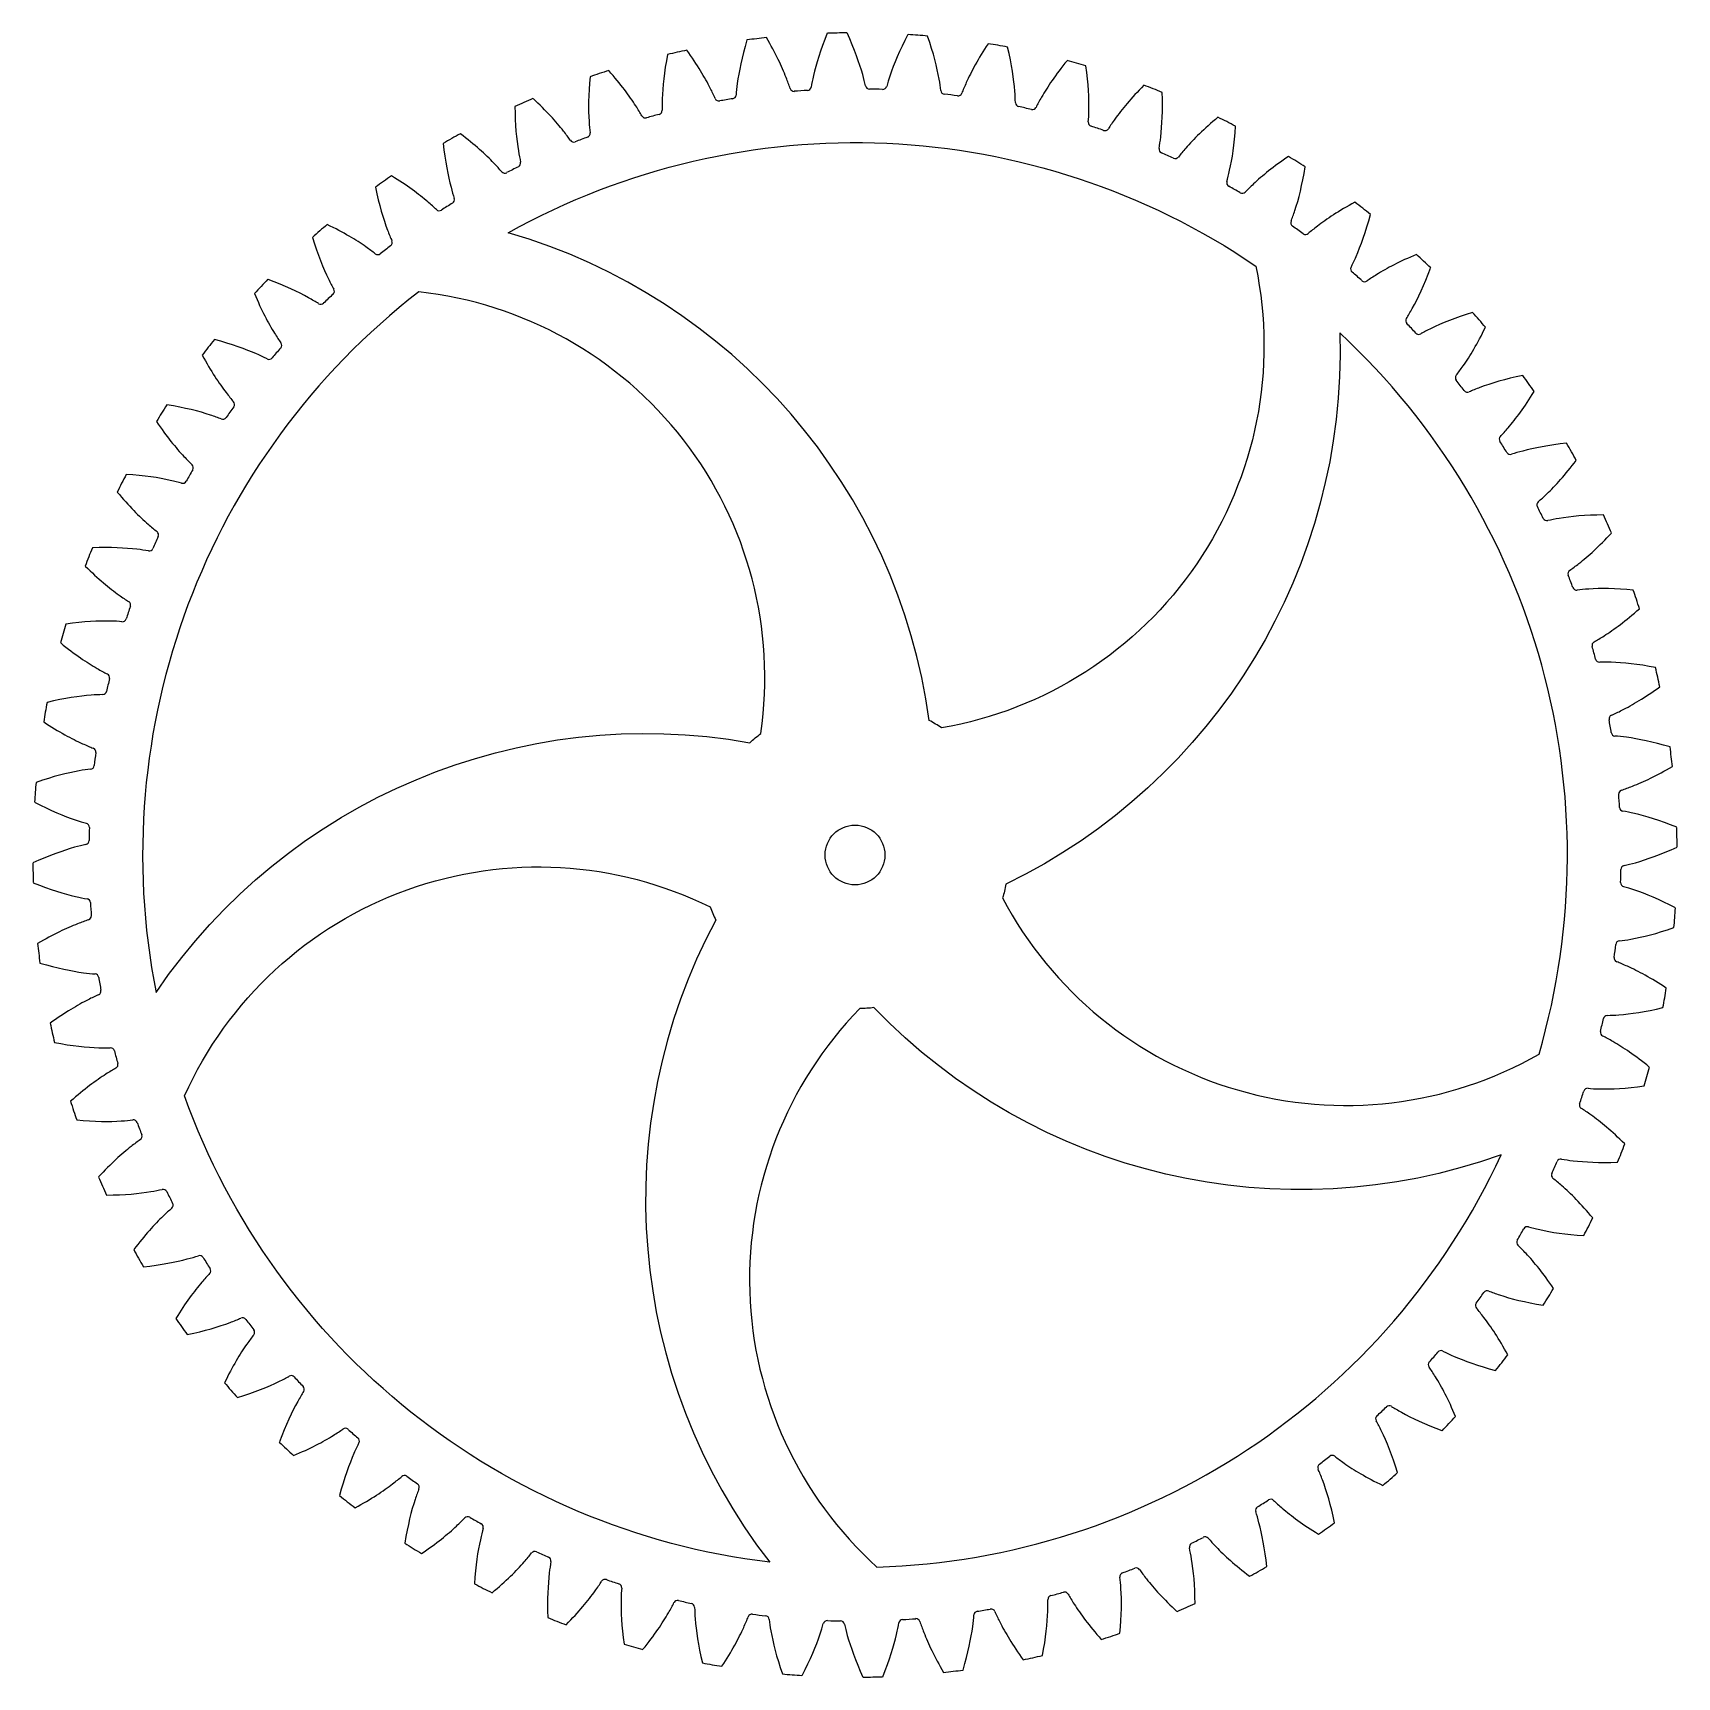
# Model space of a CAD drawing. Header units: millimetres. Extents: x -80 to 80, y 7 to 168.
import ezdxf

# ---------------------------------------------------------------- set-up
doc = ezdxf.new("R2010")
doc.units = ezdxf.units.MM
doc.layers.get('0').update_dxf_attribs({"linetype": 'CONTINUOUS'})

msp = doc.modelspace()

# ---------------------------------------------------------------- linework, layer by layer
for points in [[(8.44, 99.9, 0.023273), (7.25, 100.63, 0.296115), (-33.82, 148.21, -0.283718), (39.1, 144.96, -0.424812)], [(-9.19, 99.36, 0.424812), (-42.56, 142.44, 0.283718), (-68.19, 74.09, -0.296115), (-10.25, 98.45, -0.023273)], [(66.73, 68.07, 0.283718), (47.29, 138.43, -0.296115), (14.73, 84.66, -0.023273), (14.4, 83.31, 0.424812)], [(-13.58, 81.14, 0.296115), (-8.32, 18.5, -0.283718), (-65.41, 64, -0.424812), (-14.12, 82.43, 0.023273)], [(0.46, 72.51, 0.424812), (2.14, 18.03, 0.283718), (63.05, 58.26, -0.296115), (1.85, 72.61, -0.023273)]]:
    msp.add_lwpolyline(points, format="xyb", close=True)
msp.add_circle((0, 87.5), 2.92)
for centre, radius, start, end in [((0, 87.5), 80.21, 96.1828, 97.5522), ((0, 87.5), 80.21, 90.5578, 91.9272), ((0, 87.5), 80.21, 84.9328, 86.3022), ((0, 87.5), 80.21, 101.8078, 103.1772), ((0, 87.5), 80.21, 79.3078, 80.6772), ((0, 87.5), 80.21, 107.4328, 108.8022), ((0, 87.5), 80.21, 73.6828, 75.0522), ((-5.95, 162.4), 0.4, 197.953, 274.5447), ((0, 87.5), 74.74, 93.5652, 94.5448), ((-4.67, 162.49), 0.4, 273.5653, 350.157), ((1.42, 162.62), 0.4, 192.328, 268.9197), ((0, 87.5), 74.74, 87.9402, 88.9198), ((2.7, 162.59), 0.4, 267.9403, 344.532), ((8.77, 162.12), 0.4, 186.703, 263.2947), ((0, 87.5), 80.21, 68.0578, 69.4272), ((0, 87.5), 80.21, 113.0578, 114.4272), ((-13.27, 161.46), 0.4, 203.578, 280.1697), ((0, 87.5), 74.74, 99.1902, 100.1698), ((-12, 161.67), 0.4, 279.1903, 355.782), ((0, 87.5), 74.74, 82.3152, 83.2948), ((10.05, 161.96), 0.4, 262.3153, 338.907), ((16.05, 160.9), 0.4, 181.078, 257.6697), ((0, 87.5), 74.74, 76.6902, 77.6698), ((17.3, 160.62), 0.4, 256.6903, 333.282), ((-20.45, 159.8), 0.4, 209.203, 285.7947), ((0, 87.5), 74.74, 104.8152, 105.7948), ((-19.21, 160.14), 0.4, -75.1847, 1.407), ((23.16, 158.98), 0.4, 175.453, 252.0447), ((0, 87.5), 80.21, 62.4328, 63.8022), ((0, 87.5), 80.21, 118.6828, 120.0522), ((-27.44, 157.45), 0.4, 214.828, 291.4197), ((0, 87.5), 74.74, 110.4402, 111.4198), ((-26.24, 157.91), 0.4, -69.5597, 7.032), ((0, 87.5), 74.74, 71.0652, 72.0448), ((24.38, 158.57), 0.4, 251.0653, 327.657), ((30.06, 156.36), 0.4, 169.828, 246.4197), ((0, 87.5), 74.74, 65.4402, 66.4198), ((0, 87.5), 80.21, 56.8078, 58.1772), ((-34.16, 154.42), 0.4, 220.453, 297.0447), ((0, 87.5), 74.74, 116.0652, 117.0448), ((-33.02, 155), 0.4, -63.9347, 12.657), ((31.23, 155.84), 0.4, 245.4403, 322.032), ((0, 87.5), 80.21, 124.3078, 125.6772), ((36.66, 153.09), 0.4, 164.203, 240.7947), ((0, 87.5), 74.74, 59.8152, 60.7948), ((0, 87.5), 74.74, 121.6902, 122.6698), ((-39.47, 151.43), 0.4, -58.3097, 18.282), ((37.78, 152.45), 0.4, 239.8153, 316.407), ((0, 87.5), 80.21, 51.1828, 52.5522), ((-40.56, 150.75), 0.4, 226.078, 302.6697), ((42.91, 149.18), 0.4, 158.578, 235.1697), ((0, 87.5), 80.21, 129.9328, 131.3022), ((0, 87.5), 74.74, 54.1902, 55.1698), ((43.96, 148.43), 0.4, 234.1903, 310.782), ((-46.56, 146.47), 0.4, 231.703, 308.2947), ((0, 87.5), 74.74, 127.3152, 128.2948), ((-45.55, 147.26), 0.4, -52.6847, 23.907), ((0, 87.5), 80.21, 45.5578, 46.9272), ((48.75, 144.67), 0.4, 152.953, 229.5447), ((0, 87.5), 74.74, 48.5652, 49.5448), ((0, 87.5), 80.21, 135.5578, 136.9272), ((49.72, 143.83), 0.4, 228.5653, 305.157), ((-52.12, 141.62), 0.4, 237.328, 313.9197), ((0, 87.5), 74.74, 132.9402, 133.9198), ((-51.19, 142.51), 0.4, -47.0597, 29.532), ((54.12, 139.62), 0.4, 147.328, 223.9197), ((0, 87.5), 80.21, 39.9328, 41.3022), ((0, 87.5), 74.74, 42.9402, 43.9198), ((55.01, 138.69), 0.4, 222.9403, 299.532), ((0, 87.5), 80.21, 141.1828, 142.5522), ((0, 87.5), 74.74, 138.5652, 139.5448), ((-56.33, 137.22), 0.4, -41.4347, 35.157), ((-57.17, 136.25), 0.4, 242.953, 319.5447), ((58.97, 134.06), 0.4, 141.703, 218.2947), ((0, 87.5), 74.74, 37.3152, 38.2948), ((0, 87.5), 80.21, 34.3078, 35.6772), ((-60.93, 131.46), 0.4, -35.8097, 40.782), ((59.76, 133.05), 0.4, 217.3153, 293.907), ((0, 87.5), 80.21, 146.8078, 148.1772), ((-61.68, 130.41), 0.4, 248.578, 325.1697), ((0, 87.5), 74.74, 144.1902, 145.1698), ((63.25, 128.06), 0.4, 136.078, 212.6697), ((0, 87.5), 74.74, 31.6902, 32.6698), ((63.93, 126.97), 0.4, 211.6903, 288.282), ((0, 87.5), 80.21, 28.6828, 30.0522), ((-64.95, 125.28), 0.4, -30.1847, 46.407), ((0, 87.5), 80.21, 152.4328, 153.8022), ((-65.59, 124.16), 0.4, 254.203, 330.7947), ((0, 87.5), 74.74, 149.8152, 150.7948), ((66.92, 121.66), 0.4, 130.453, 207.0447), ((0, 87.5), 74.74, 26.0652, 27.0448), ((67.5, 120.52), 0.4, 206.0653, 282.657), ((0, 87.5), 80.21, 23.0578, 24.4272), ((-68.34, 118.73), 0.4, -24.5597, 52.032), ((0, 87.5), 80.21, 158.0578, 159.4272), ((-68.86, 117.56), 0.4, 259.828, 336.4197), ((0, 87.5), 74.74, 155.4402, 156.4198), ((69.95, 114.94), 0.4, 124.828, 201.4197), ((0, 87.5), 74.74, 20.4402, 21.4198), ((70.41, 113.74), 0.4, 200.4403, 277.032), ((0, 87.5), 80.21, 17.4328, 18.8022), ((0, 87.5), 74.74, 161.0652, 162.0448), ((-71.07, 111.88), 0.4, -18.9347, 57.657), ((0, 87.5), 80.21, 163.6828, 165.0522), ((-71.48, 110.66), 0.4, 265.453, 342.0447), ((72.3, 107.95), 0.4, 119.203, 195.7947), ((0, 87.5), 74.74, 14.8152, 15.7948), ((72.64, 106.71), 0.4, 194.8153, 271.407), ((0, 87.5), 74.74, 166.6902, 167.6698), ((-73.12, 104.8), 0.4, -13.3097, 63.282), ((0, 87.5), 80.21, 11.8078, 13.1772), ((-73.4, 103.55), 0.4, 271.078, 347.6697), ((0, 87.5), 80.21, 169.3078, 170.6772), ((73.96, 100.77), 0.4, 113.578, 190.1697), ((0, 87.5), 74.74, 9.1902, 10.1698), ((-74.46, 97.55), 0.4, -7.6847, 68.907), ((74.17, 99.5), 0.4, 189.1903, 265.782), ((0, 87.5), 80.21, 6.1828, 7.5522), ((0, 87.5), 74.74, 172.3152, 173.2948), ((-74.62, 96.27), 0.4, 276.703, 353.2947), ((0, 87.5), 80.21, 174.9328, 176.3022), ((74.9, 93.45), 0.4, 107.953, 184.5447), ((0, 87.5), 74.74, 3.5652, 4.5448), ((74.99, 92.17), 0.4, 183.5653, 260.157), ((-75.09, 90.2), 0.4, -2.0597, 74.532), ((0, 87.5), 74.74, 177.9402, 178.9198), ((0, 87.5), 80.21, 0.5578, 1.9272), ((-75.12, 88.92), 0.4, 282.328, 358.9197), ((0, 87.5), 80.21, 180.5578, 181.9272), ((0, 87.5), 74.74, 357.9402, 358.9198), ((75.12, 86.08), 0.4, 102.328, 178.9197), ((75.09, 84.8), 0.4, 177.9403, 254.532), ((-74.99, 82.83), 0.4, 3.5653, 80.157), ((0, 87.5), 74.74, 183.5652, 184.5448), ((0, 87.5), 80.21, 354.9328, 356.3022), ((-74.9, 81.55), 0.4, -72.047, 4.5447), ((0, 87.5), 80.21, 186.1828, 187.5522), ((0, 87.5), 74.74, 352.3152, 353.2948), ((74.62, 78.73), 0.4, 96.703, 173.2947), ((74.46, 77.45), 0.4, 172.3153, 248.907), ((-74.17, 75.5), 0.4, 9.1903, 85.782), ((0, 87.5), 74.74, 189.1902, 190.1698), ((-73.96, 74.23), 0.4, -66.422, 10.1697), ((0, 87.5), 80.21, 349.3078, 350.6772), ((0, 87.5), 80.21, 191.8078, 193.1772), ((0, 87.5), 74.74, 346.6902, 347.6698), ((73.4, 71.45), 0.4, 91.078, 167.6697), ((73.12, 70.2), 0.4, 166.6903, 243.282), ((-72.64, 68.29), 0.4, 14.8153, 91.407), ((0, 87.5), 74.74, 194.8152, 195.7948), ((-72.3, 67.05), 0.4, -60.797, 15.7947), ((0, 87.5), 80.21, 343.6828, 345.0522), ((0, 87.5), 74.74, 341.0652, 342.0448), ((71.48, 64.34), 0.4, 85.453, 162.0447), ((0, 87.5), 80.21, 197.4328, 198.8022), ((71.07, 63.12), 0.4, 161.0653, 237.657), ((-70.41, 61.26), 0.4, 20.4403, 97.032), ((0, 87.5), 74.74, 200.4402, 201.4198), ((-69.95, 60.06), 0.4, -55.172, 21.4197), ((68.86, 57.44), 0.4, 79.828, 156.4197), ((0, 87.5), 80.21, 338.0578, 339.4272), ((68.34, 56.27), 0.4, 155.4403, 232.032), ((0, 87.5), 74.74, 335.4402, 336.4198), ((0, 87.5), 80.21, 203.0578, 204.4272), ((-67.5, 54.48), 0.4, 26.0653, 102.657), ((0, 87.5), 74.74, 206.0652, 207.0448), ((-66.92, 53.34), 0.4, -49.547, 27.0447), ((0, 87.5), 80.21, 332.4328, 333.8022), ((64.95, 49.72), 0.4, 149.8153, 226.407), ((0, 87.5), 74.74, 329.8152, 330.7948), ((65.59, 50.84), 0.4, 74.203, 150.7947), ((0, 87.5), 80.21, 208.6828, 210.0522), ((-63.93, 48.03), 0.4, 31.6903, 108.282), ((0, 87.5), 74.74, 211.6902, 212.6698), ((-63.25, 46.94), 0.4, -43.922, 32.6697), ((61.68, 44.59), 0.4, 68.578, 145.1697), ((0, 87.5), 80.21, 326.8078, 328.1772), ((60.93, 43.54), 0.4, 144.1903, 220.782), ((0, 87.5), 74.74, 324.1902, 325.1698), ((0, 87.5), 80.21, 214.3078, 215.6772), ((-59.76, 41.95), 0.4, 37.3153, 113.907), ((0, 87.5), 74.74, 217.3152, 218.2948), ((-58.97, 40.94), 0.4, -38.297, 38.2947), ((0, 87.5), 74.74, 318.5652, 319.5448), ((57.17, 38.75), 0.4, 62.953, 139.5447), ((0, 87.5), 80.21, 321.1828, 322.5522), ((56.33, 37.78), 0.4, 138.5653, 215.157), ((0, 87.5), 80.21, 219.9328, 221.3022), ((-55.01, 36.31), 0.4, 42.9403, 119.532), ((0, 87.5), 74.74, 222.9402, 223.9198), ((-54.12, 35.38), 0.4, -32.672, 43.9197), ((52.12, 33.38), 0.4, 57.328, 133.9197), ((51.19, 32.49), 0.4, 132.9403, 209.532), ((0, 87.5), 74.74, 312.9402, 313.9198), ((0, 87.5), 80.21, 315.5578, 316.9272), ((-49.72, 31.17), 0.4, 48.5653, 125.157), ((0, 87.5), 74.74, 228.5652, 229.5448), ((-48.75, 30.33), 0.4, -27.047, 49.5447), ((0, 87.5), 80.21, 225.5578, 226.9272), ((46.56, 28.53), 0.4, 51.703, 128.2947), ((45.55, 27.74), 0.4, 127.3153, 203.907), ((0, 87.5), 74.74, 307.3152, 308.2948), ((-43.96, 26.57), 0.4, 54.1903, 130.782), ((0, 87.5), 74.74, 234.1902, 235.1698), ((-42.91, 25.82), 0.4, -21.422, 55.1697), ((0, 87.5), 80.21, 309.9328, 311.3022), ((0, 87.5), 80.21, 231.1828, 232.5522), ((0, 87.5), 74.74, 301.6902, 302.6698), ((40.56, 24.25), 0.4, 46.078, 122.6697), ((-37.78, 22.55), 0.4, 59.8153, 136.407), ((0, 87.5), 74.74, 239.8152, 240.7948), ((39.47, 23.57), 0.4, 121.6903, 198.282), ((-36.66, 21.91), 0.4, -15.797, 60.7947), ((0, 87.5), 74.74, 296.0652, 297.0448), ((34.16, 20.58), 0.4, 40.453, 117.0447), ((0, 87.5), 80.21, 304.3078, 305.6772), ((0, 87.5), 80.21, 236.8078, 238.1772), ((-31.23, 19.16), 0.4, 65.4403, 142.032), ((0, 87.5), 74.74, 245.4402, 246.4198), ((33.02, 20), 0.4, 116.0653, 192.657), ((-30.06, 18.64), 0.4, -10.172, 66.4197), ((0, 87.5), 74.74, 290.4402, 291.4198), ((27.44, 17.55), 0.4, 34.828, 111.4197), ((0, 87.5), 80.21, 298.6828, 300.0522), ((0, 87.5), 80.21, 242.4328, 243.8022), ((-24.38, 16.43), 0.4, 71.0653, 147.657), ((0, 87.5), 74.74, 251.0652, 252.0448), ((-23.16, 16.02), 0.4, -4.547, 72.0447), ((26.24, 17.09), 0.4, 110.4403, 187.032), ((-17.3, 14.38), 0.4, 76.6903, 153.282), ((0, 87.5), 74.74, 256.6902, 257.6698), ((-16.05, 14.1), 0.4, 1.078, 77.6697), ((19.21, 14.86), 0.4, 104.8153, 181.407), ((0, 87.5), 74.74, 284.8152, 285.7948), ((20.45, 15.2), 0.4, 29.203, 105.7947), ((0, 87.5), 80.21, 293.0578, 294.4272), ((0, 87.5), 80.21, 248.0578, 249.4272), ((-10.05, 13.04), 0.4, 82.3153, 158.907), ((0, 87.5), 74.74, 262.3152, 263.2948), ((-8.77, 12.88), 0.4, 6.703, 83.2947), ((4.67, 12.51), 0.4, 93.5653, 170.157), ((0, 87.5), 74.74, 273.5652, 274.5448), ((5.95, 12.6), 0.4, 17.953, 94.5447), ((12, 13.33), 0.4, 99.1903, 175.782), ((0, 87.5), 74.74, 279.1902, 280.1698), ((13.27, 13.54), 0.4, 23.578, 100.1697), ((-2.7, 12.41), 0.4, 87.9403, 164.532), ((0, 87.5), 74.74, 267.9402, 268.9198), ((-1.42, 12.38), 0.4, 12.328, 88.9197), ((0, 87.5), 80.21, 287.4328, 288.8022), ((0, 87.5), 80.21, 253.6828, 255.0522), ((0, 87.5), 80.21, 259.3078, 260.6772), ((0, 87.5), 80.21, 281.8078, 283.1772), ((0, 87.5), 80.21, 264.9328, 266.3022), ((0, 87.5), 80.21, 270.5578, 271.9272), ((0, 87.5), 80.21, 276.1828, 277.5522)]:
    msp.add_arc(centre, radius, start, end)
for points in [[(-10.54, 167.01), (-11.05, 165.32), (-11.33, 163.9), (-11.48, 162.77)], [(-6.72, 163.35), (-7.13, 164.41), (-7.74, 165.72), (-8.64, 167.24)], [(-2.7, 167.66), (-3.37, 166.03), (-3.79, 164.64), (-4.05, 163.53)], [(0.75, 163.64), (0.44, 164.73), (-0.04, 166.1), (-0.78, 167.7)], [(5.17, 167.54), (4.34, 165.98), (3.79, 164.64), (3.42, 163.57)], [(8.21, 163.2), (8.01, 164.32), (7.67, 165.73), (7.08, 167.39)], [(-18.28, 165.6), (-18.63, 163.86), (-18.77, 162.42), (-18.81, 161.28)], [(-14.12, 162.32), (-14.64, 163.34), (-15.37, 164.58), (-16.41, 166.01)], [(12.99, 166.65), (12.02, 165.18), (11.33, 163.9), (10.86, 162.86)], [(15.59, 162.03), (15.5, 163.16), (15.3, 164.6), (14.88, 166.31)], [(-21.38, 160.58), (-22, 161.54), (-22.85, 162.71), (-24.03, 164.02)], [(1.03, 162.54), (0.95, 162.87), (0.86, 163.23), (0.75, 163.64)], [(20.69, 164.99), (19.57, 163.63), (18.77, 162.42), (18.2, 161.44)], [(22.82, 160.14), (22.84, 161.28), (22.78, 162.73), (22.53, 164.48)], [(-25.85, 163.43), (-26.02, 161.67), (-26.02, 160.22), (-25.95, 159.09)], [(-13.63, 161.3), (-13.77, 161.6), (-13.93, 161.95), (-14.12, 162.32)], [(-11.48, 162.77), (-11.54, 162.35), (-11.58, 161.98), (-11.6, 161.64)], [(-6.33, 162.28), (-6.44, 162.6), (-6.56, 162.95), (-6.72, 163.35)], [(-4.05, 163.53), (-4.15, 163.12), (-4.22, 162.75), (-4.28, 162.42)], [(3.42, 163.57), (3.29, 163.17), (3.18, 162.81), (3.09, 162.48)], [(8.38, 162.08), (8.34, 162.41), (8.28, 162.78), (8.21, 163.2)], [(10.86, 162.86), (10.69, 162.48), (10.54, 162.13), (10.42, 161.82)], [(15.65, 160.9), (15.64, 161.23), (15.62, 161.61), (15.59, 162.03)], [(28.18, 162.59), (26.94, 161.34), (26.02, 160.22), (25.36, 159.3)], [(-33.17, 160.53), (-33.17, 158.76), (-33.02, 157.32), (-32.84, 156.2)], [(-28.44, 158.13), (-29.15, 159.02), (-30.12, 160.1), (-31.41, 161.3)], [(-20.8, 159.61), (-20.96, 159.9), (-21.16, 160.22), (-21.38, 160.58)], [(-18.81, 161.28), (-18.82, 160.86), (-18.82, 160.48), (-18.81, 160.15)], [(18.2, 161.44), (17.98, 161.07), (17.81, 160.74), (17.66, 160.44)], [(29.83, 157.56), (29.96, 158.69), (30.04, 160.13), (29.97, 161.9)], [(-25.95, 159.09), (-25.92, 158.66), (-25.88, 158.29), (-25.84, 157.96)], [(22.76, 159.01), (22.79, 159.34), (22.81, 159.72), (22.82, 160.14)], [(25.36, 159.3), (25.11, 158.96), (24.9, 158.64), (24.72, 158.36)], [(35.41, 159.47), (34.05, 158.35), (33.02, 157.32), (32.27, 156.47)], [(-35.23, 155), (-36.02, 155.82), (-37.09, 156.8), (-38.5, 157.86)], [(-27.77, 157.22), (-27.96, 157.49), (-28.18, 157.8), (-28.44, 158.13)], [(29.66, 156.43), (29.72, 156.76), (29.78, 157.14), (29.83, 157.56)], [(36.55, 154.3), (36.8, 155.41), (37.02, 156.84), (37.12, 158.6)], [(-40.17, 156.92), (-39.99, 155.17), (-39.71, 153.75), (-39.41, 152.65)], [(-32.84, 156.2), (-32.77, 155.78), (-32.7, 155.41), (-32.62, 155.08)], [(32.27, 156.47), (31.99, 156.15), (31.75, 155.86), (31.55, 155.59)], [(42.29, 155.65), (40.83, 154.67), (39.71, 153.75), (38.88, 152.97)], [(-34.47, 154.16), (-34.69, 154.42), (-34.94, 154.7), (-35.23, 155)], [(36.28, 153.2), (36.37, 153.52), (36.46, 153.88), (36.55, 154.3)], [(42.92, 150.39), (43.28, 151.47), (43.64, 152.88), (43.91, 154.62)], [(-46.78, 152.65), (-46.43, 150.92), (-46.01, 149.54), (-45.61, 148.47)], [(-41.68, 151.22), (-42.54, 151.96), (-43.7, 152.83), (-45.21, 153.75)], [(-39.41, 152.65), (-39.31, 152.24), (-39.2, 151.88), (-39.09, 151.56)], [(38.88, 152.97), (38.57, 152.68), (38.3, 152.42), (38.07, 152.17)], [(-40.84, 150.46), (-41.08, 150.7), (-41.36, 150.95), (-41.68, 151.22)], [(48.77, 151.18), (47.21, 150.34), (46.01, 149.54), (45.11, 148.84)], [(42.54, 149.32), (42.66, 149.64), (42.79, 149.99), (42.92, 150.39)], [(48.88, 145.88), (49.34, 146.92), (49.84, 148.29), (50.28, 149.99)], [(-52.94, 147.75), (-52.42, 146.07), (-51.87, 144.73), (-51.37, 143.71)], [(-47.72, 146.83), (-48.66, 147.48), (-49.89, 148.24), (-51.48, 149)], [(-45.61, 148.47), (-45.46, 148.08), (-45.32, 147.73), (-45.18, 147.42)], [(45.11, 148.84), (44.77, 148.59), (44.48, 148.35), (44.22, 148.13)], [(-46.81, 146.16), (-47.07, 146.36), (-47.38, 146.59), (-47.72, 146.83)], [(54.78, 146.09), (53.15, 145.41), (51.87, 144.73), (50.9, 144.13)], [(48.4, 144.86), (48.55, 145.15), (48.71, 145.49), (48.88, 145.88)], [(54.37, 140.81), (54.92, 141.8), (55.55, 143.11), (56.16, 144.76)], [(-53.31, 141.87), (-54.3, 142.42), (-55.61, 143.05), (-57.26, 143.66)], [(-51.37, 143.71), (-51.18, 143.33), (-51, 142.99), (-50.84, 142.7)], [(50.9, 144.13), (50.54, 143.91), (50.23, 143.7), (49.95, 143.5)], [(-58.59, 142.28), (-57.91, 140.65), (-57.23, 139.37), (-56.63, 138.4)], [(-52.34, 141.29), (-52.62, 141.47), (-52.94, 141.66), (-53.31, 141.87)], [(53.79, 139.84), (53.97, 140.12), (54.16, 140.44), (54.37, 140.81)], [(60.25, 140.44), (58.57, 139.92), (57.23, 139.37), (56.21, 138.87)], [(-56.63, 138.4), (-56.41, 138.04), (-56.2, 137.73), (-56, 137.45)], [(56.21, 138.87), (55.83, 138.68), (55.49, 138.5), (55.2, 138.34)], [(59.33, 135.22), (59.98, 136.16), (60.74, 137.39), (61.5, 138.98)], [(-58.38, 136.38), (-59.42, 136.84), (-60.79, 137.34), (-62.49, 137.78)], [(-57.36, 135.9), (-57.65, 136.05), (-57.99, 136.21), (-58.38, 136.38)], [(-63.68, 136.27), (-62.84, 134.71), (-62.04, 133.51), (-61.34, 132.61)], [(58.66, 134.31), (58.86, 134.57), (59.09, 134.88), (59.33, 135.22)], [(65.15, 134.28), (63.42, 133.93), (62.04, 133.51), (60.97, 133.11)], [(-61.34, 132.61), (-61.09, 132.27), (-60.85, 131.98), (-60.63, 131.72)], [(60.97, 133.11), (60.58, 132.96), (60.23, 132.82), (59.92, 132.68)], [(63.72, 129.18), (64.46, 130.04), (65.33, 131.2), (66.25, 132.71)], [(-62.89, 130.42), (-63.97, 130.78), (-65.38, 131.14), (-67.12, 131.41)], [(-61.82, 130.04), (-62.14, 130.16), (-62.49, 130.29), (-62.89, 130.42)], [(-68.15, 129.79), (-67.17, 128.33), (-66.25, 127.21), (-65.47, 126.38)], [(62.96, 128.34), (63.2, 128.58), (63.45, 128.86), (63.72, 129.18)], [(65.15, 126.91), (64.74, 126.81), (64.38, 126.7), (64.06, 126.59)], [(69.42, 127.67), (67.67, 127.49), (66.25, 127.21), (65.15, 126.91)], [(-65.47, 126.38), (-65.18, 126.07), (-64.92, 125.8), (-64.67, 125.57)], [(67.5, 122.73), (68.32, 123.52), (69.3, 124.59), (70.36, 126)], [(-66.8, 124.05), (-67.91, 124.3), (-69.34, 124.52), (-71.1, 124.62)], [(-65.7, 123.78), (-66.02, 123.87), (-66.38, 123.96), (-66.8, 124.05)], [(-71.97, 122.91), (-70.85, 121.55), (-69.82, 120.52), (-68.97, 119.77)], [(66.66, 121.97), (66.92, 122.19), (67.2, 122.44), (67.5, 122.73)], [(68.7, 120.34), (68.28, 120.27), (67.91, 120.2), (67.58, 120.12)], [(73.03, 120.67), (71.26, 120.67), (69.82, 120.52), (68.7, 120.34)], [(-68.97, 119.77), (-68.65, 119.49), (-68.36, 119.25), (-68.09, 119.05)], [(70.63, 115.94), (71.52, 116.65), (72.6, 117.62), (73.8, 118.91)], [(-70.06, 117.33), (-71.19, 117.46), (-72.63, 117.54), (-74.4, 117.47)], [(-68.93, 117.16), (-69.26, 117.22), (-69.64, 117.28), (-70.06, 117.33)], [(-75.09, 115.68), (-73.84, 114.44), (-72.72, 113.52), (-71.8, 112.86)], [(69.72, 115.27), (69.99, 115.46), (70.3, 115.68), (70.63, 115.94)], [(-71.8, 112.86), (-71.46, 112.61), (-71.14, 112.4), (-70.86, 112.22)], [(71.59, 113.45), (71.16, 113.42), (70.79, 113.38), (70.46, 113.34)], [(75.93, 113.35), (74.17, 113.52), (72.72, 113.52), (71.59, 113.45)], [(73.08, 108.88), (74.04, 109.5), (75.21, 110.35), (76.52, 111.53)], [(-72.64, 110.32), (-73.78, 110.34), (-75.23, 110.28), (-76.98, 110.03)], [(-71.51, 110.26), (-71.84, 110.29), (-72.22, 110.31), (-72.64, 110.32)], [(-77.49, 108.19), (-76.13, 107.07), (-74.92, 106.27), (-73.94, 105.7)], [(72.11, 108.3), (72.4, 108.46), (72.72, 108.66), (73.08, 108.88)], [(73.78, 106.31), (73.36, 106.32), (72.98, 106.32), (72.65, 106.31)], [(78.1, 105.78), (76.36, 106.13), (74.92, 106.27), (73.78, 106.31)], [(-73.94, 105.7), (-73.57, 105.48), (-73.24, 105.31), (-72.94, 105.16)], [(-74.53, 103.09), (-75.66, 103), (-77.1, 102.8), (-78.81, 102.38)], [(-73.4, 103.15), (-73.73, 103.14), (-74.11, 103.12), (-74.53, 103.09)], [(74.82, 101.62), (75.84, 102.14), (77.08, 102.87), (78.51, 103.91)], [(73.8, 101.13), (74.1, 101.27), (74.45, 101.43), (74.82, 101.62)], [(-79.15, 100.49), (-77.68, 99.52), (-76.4, 98.83), (-75.36, 98.36)], [(-75.36, 98.36), (-74.98, 98.19), (-74.63, 98.04), (-74.32, 97.92)], [(75.27, 98.98), (74.85, 99.04), (74.48, 99.08), (74.14, 99.1)], [(79.51, 98.04), (77.82, 98.55), (76.4, 98.83), (75.27, 98.98)], [(-75.7, 95.71), (-76.82, 95.51), (-78.23, 95.17), (-79.89, 94.58)], [(-74.58, 95.88), (-74.91, 95.84), (-75.28, 95.78), (-75.7, 95.71)], [(75.85, 94.22), (76.91, 94.63), (78.22, 95.24), (79.74, 96.14)], [(74.78, 93.83), (75.1, 93.94), (75.45, 94.06), (75.85, 94.22)], [(-80.04, 92.67), (-78.48, 91.84), (-77.14, 91.29), (-76.07, 90.92)], [(76.03, 91.55), (75.62, 91.65), (75.25, 91.72), (74.92, 91.78)], [(80.16, 90.2), (78.53, 90.87), (77.14, 91.29), (76.03, 91.55)], [(-76.07, 90.92), (-75.67, 90.79), (-75.31, 90.68), (-74.98, 90.59)], [(-76.14, 88.25), (-77.23, 87.94), (-78.6, 87.46), (-80.2, 86.72)], [(-75.04, 88.53), (-75.37, 88.45), (-75.73, 88.36), (-76.14, 88.25)], [(76.14, 86.75), (77.23, 87.06), (78.6, 87.54), (80.2, 88.28)], [(75.04, 86.47), (75.37, 86.55), (75.73, 86.64), (76.14, 86.75)], [(-80.16, 84.8), (-78.53, 84.13), (-77.14, 83.71), (-76.03, 83.45)], [(-76.03, 83.45), (-75.62, 83.35), (-75.25, 83.28), (-74.92, 83.22)], [(76.07, 84.08), (75.67, 84.21), (75.31, 84.32), (74.98, 84.41)], [(80.04, 82.33), (78.48, 83.16), (77.14, 83.71), (76.07, 84.08)], [(-75.85, 80.78), (-76.91, 80.37), (-78.22, 79.76), (-79.74, 78.86)], [(-74.78, 81.17), (-75.1, 81.06), (-75.45, 80.94), (-75.85, 80.78)], [(75.7, 79.29), (76.82, 79.49), (78.23, 79.83), (79.89, 80.42)], [(74.58, 79.12), (74.91, 79.16), (75.28, 79.22), (75.7, 79.29)], [(75.36, 76.64), (74.98, 76.81), (74.63, 76.96), (74.32, 77.08)], [(-79.51, 76.96), (-77.82, 76.45), (-76.4, 76.17), (-75.27, 76.02)], [(-75.27, 76.02), (-74.85, 75.96), (-74.48, 75.92), (-74.14, 75.9)], [(79.15, 74.51), (77.68, 75.48), (76.4, 76.17), (75.36, 76.64)], [(-73.8, 73.87), (-74.1, 73.73), (-74.45, 73.57), (-74.82, 73.38)], [(-74.82, 73.38), (-75.84, 72.86), (-77.08, 72.13), (-78.51, 71.09)], [(74.53, 71.91), (75.66, 72), (77.1, 72.2), (78.81, 72.62)], [(73.4, 71.85), (73.73, 71.86), (74.11, 71.88), (74.53, 71.91)], [(-78.1, 69.22), (-76.36, 68.87), (-74.92, 68.73), (-73.78, 68.69)], [(73.94, 69.3), (73.57, 69.52), (73.24, 69.69), (72.94, 69.84)], [(77.49, 66.81), (76.13, 67.93), (74.92, 68.73), (73.94, 69.3)], [(-73.78, 68.69), (-73.36, 68.68), (-72.98, 68.68), (-72.65, 68.69)], [(-73.08, 66.12), (-74.04, 65.5), (-75.21, 64.65), (-76.52, 63.47)], [(-72.11, 66.7), (-72.4, 66.54), (-72.72, 66.34), (-73.08, 66.12)], [(71.51, 64.74), (71.84, 64.71), (72.22, 64.69), (72.64, 64.68)], [(72.64, 64.68), (73.78, 64.66), (75.23, 64.72), (76.98, 64.97)], [(71.8, 62.14), (71.46, 62.39), (71.14, 62.6), (70.86, 62.78)], [(-75.93, 61.65), (-74.17, 61.48), (-72.72, 61.48), (-71.59, 61.55)], [(-71.59, 61.55), (-71.16, 61.58), (-70.79, 61.62), (-70.46, 61.66)], [(75.09, 59.32), (73.84, 60.56), (72.72, 61.48), (71.8, 62.14)], [(-69.72, 59.73), (-69.99, 59.54), (-70.3, 59.32), (-70.63, 59.06)], [(-70.63, 59.06), (-71.52, 58.35), (-72.6, 57.38), (-73.8, 56.09)], [(68.93, 57.84), (69.26, 57.78), (69.64, 57.72), (70.06, 57.67)], [(70.06, 57.67), (71.19, 57.54), (72.63, 57.46), (74.4, 57.53)], [(-73.03, 54.33), (-71.26, 54.33), (-69.82, 54.48), (-68.7, 54.66)], [(-68.7, 54.66), (-68.28, 54.73), (-67.91, 54.8), (-67.58, 54.88)], [(68.97, 55.23), (68.65, 55.51), (68.36, 55.75), (68.09, 55.95)], [(71.97, 52.09), (70.85, 53.45), (69.82, 54.48), (68.97, 55.23)], [(-66.66, 53.03), (-66.92, 52.81), (-67.2, 52.56), (-67.5, 52.27)], [(-67.5, 52.27), (-68.32, 51.48), (-69.3, 50.41), (-70.36, 49)], [(65.7, 51.22), (66.02, 51.13), (66.38, 51.04), (66.8, 50.95)], [(66.8, 50.95), (67.91, 50.7), (69.34, 50.48), (71.1, 50.38)], [(-65.15, 48.09), (-64.74, 48.19), (-64.38, 48.3), (-64.06, 48.41)], [(65.47, 48.62), (65.18, 48.93), (64.92, 49.2), (64.67, 49.43)], [(68.15, 45.21), (67.17, 46.67), (66.25, 47.79), (65.47, 48.62)], [(-69.42, 47.33), (-67.67, 47.51), (-66.25, 47.79), (-65.15, 48.09)], [(-62.96, 46.66), (-63.2, 46.42), (-63.45, 46.14), (-63.72, 45.82)], [(-63.72, 45.82), (-64.46, 44.96), (-65.33, 43.8), (-66.25, 42.29)], [(61.82, 44.96), (62.14, 44.84), (62.49, 44.71), (62.89, 44.58)], [(62.89, 44.58), (63.97, 44.22), (65.38, 43.86), (67.12, 43.59)], [(-65.15, 40.72), (-63.42, 41.07), (-62.04, 41.49), (-60.97, 41.89)], [(-60.97, 41.89), (-60.58, 42.04), (-60.23, 42.18), (-59.92, 42.32)], [(61.34, 42.39), (61.09, 42.73), (60.85, 43.02), (60.63, 43.28)], [(63.68, 38.73), (62.84, 40.29), (62.04, 41.49), (61.34, 42.39)], [(-58.66, 40.69), (-58.86, 40.43), (-59.09, 40.12), (-59.33, 39.78)], [(-59.33, 39.78), (-59.98, 38.84), (-60.74, 37.61), (-61.5, 36.02)], [(57.36, 39.1), (57.65, 38.95), (57.99, 38.79), (58.38, 38.62)], [(58.38, 38.62), (59.42, 38.16), (60.79, 37.66), (62.49, 37.22)], [(56.63, 36.6), (56.41, 36.96), (56.2, 37.27), (56, 37.55)], [(-60.25, 34.56), (-58.57, 35.08), (-57.23, 35.63), (-56.21, 36.13)], [(-56.21, 36.13), (-55.83, 36.32), (-55.49, 36.5), (-55.2, 36.66)], [(58.59, 32.72), (57.91, 34.35), (57.23, 35.63), (56.63, 36.6)], [(-54.37, 34.19), (-54.92, 33.2), (-55.55, 31.89), (-56.16, 30.24)], [(-53.79, 35.16), (-53.97, 34.88), (-54.16, 34.56), (-54.37, 34.19)], [(52.34, 33.71), (52.62, 33.53), (52.94, 33.34), (53.31, 33.13)], [(51.37, 31.29), (51.18, 31.67), (51, 32.01), (50.84, 32.3)], [(53.31, 33.13), (54.3, 32.58), (55.61, 31.95), (57.26, 31.34)], [(-54.78, 28.91), (-53.15, 29.59), (-51.87, 30.27), (-50.9, 30.87)], [(-50.9, 30.87), (-50.54, 31.09), (-50.23, 31.3), (-49.95, 31.5)], [(52.94, 27.25), (52.42, 28.93), (51.87, 30.27), (51.37, 31.29)], [(-48.88, 29.12), (-49.34, 28.08), (-49.84, 26.71), (-50.28, 25.01)], [(-48.4, 30.14), (-48.55, 29.85), (-48.71, 29.51), (-48.88, 29.12)], [(45.61, 26.53), (45.46, 26.92), (45.32, 27.27), (45.18, 27.58)], [(46.81, 28.84), (47.07, 28.64), (47.38, 28.41), (47.72, 28.17)], [(47.72, 28.17), (48.66, 27.52), (49.89, 26.76), (51.48, 26)], [(-48.77, 23.82), (-47.21, 24.66), (-46.01, 25.46), (-45.11, 26.16)], [(-45.11, 26.16), (-44.77, 26.41), (-44.48, 26.65), (-44.22, 26.87)], [(-42.54, 25.68), (-42.66, 25.36), (-42.79, 25.01), (-42.92, 24.61)], [(46.78, 22.35), (46.43, 24.08), (46.01, 25.46), (45.61, 26.53)], [(-42.92, 24.61), (-43.28, 23.53), (-43.64, 22.12), (-43.91, 20.38)], [(40.84, 24.54), (41.08, 24.3), (41.36, 24.05), (41.68, 23.78)], [(-38.88, 22.03), (-38.57, 22.32), (-38.3, 22.58), (-38.07, 22.83)], [(39.41, 22.35), (39.31, 22.76), (39.2, 23.12), (39.09, 23.44)], [(41.68, 23.78), (42.54, 23.04), (43.7, 22.17), (45.21, 21.25)], [(-42.29, 19.35), (-40.83, 20.33), (-39.71, 21.25), (-38.88, 22.03)], [(-36.28, 21.8), (-36.37, 21.48), (-36.46, 21.12), (-36.55, 20.7)], [(40.17, 18.08), (39.99, 19.83), (39.71, 21.25), (39.41, 22.35)], [(-36.55, 20.7), (-36.8, 19.59), (-37.02, 18.16), (-37.12, 16.4)], [(-32.27, 18.53), (-31.99, 18.85), (-31.75, 19.14), (-31.55, 19.41)], [(32.84, 18.8), (32.77, 19.22), (32.7, 19.59), (32.62, 19.92)], [(34.47, 20.84), (34.69, 20.58), (34.94, 20.3), (35.23, 20)], [(35.23, 20), (36.02, 19.18), (37.09, 18.2), (38.5, 17.14)], [(-35.41, 15.53), (-34.05, 16.65), (-33.02, 17.68), (-32.27, 18.53)], [(-29.66, 18.57), (-29.72, 18.24), (-29.78, 17.86), (-29.83, 17.44)], [(27.77, 17.78), (27.96, 17.51), (28.18, 17.2), (28.44, 16.87)], [(33.17, 14.47), (33.17, 16.24), (33.02, 17.68), (32.84, 18.8)], [(-29.83, 17.44), (-29.96, 16.31), (-30.04, 14.87), (-29.97, 13.1)], [(-25.36, 15.7), (-25.11, 16.04), (-24.9, 16.36), (-24.72, 16.64)], [(25.95, 15.91), (25.92, 16.34), (25.88, 16.71), (25.84, 17.04)], [(28.44, 16.87), (29.15, 15.98), (30.12, 14.9), (31.41, 13.7)], [(-28.18, 12.41), (-26.94, 13.66), (-26.02, 14.78), (-25.36, 15.7)], [(-22.82, 14.86), (-22.84, 13.72), (-22.78, 12.27), (-22.53, 10.52)], [(-22.76, 15.99), (-22.79, 15.66), (-22.81, 15.28), (-22.82, 14.86)], [(-18.2, 13.56), (-17.98, 13.93), (-17.81, 14.26), (-17.66, 14.56)], [(18.81, 13.72), (18.82, 14.14), (18.82, 14.52), (18.81, 14.85)], [(20.8, 15.39), (20.96, 15.1), (21.16, 14.78), (21.38, 14.42)], [(25.85, 11.57), (26.02, 13.33), (26.02, 14.78), (25.95, 15.91)], [(-20.69, 10.01), (-19.57, 11.37), (-18.77, 12.58), (-18.2, 13.56)], [(-15.65, 14.1), (-15.64, 13.77), (-15.62, 13.39), (-15.59, 12.97)], [(-15.59, 12.97), (-15.5, 11.84), (-15.3, 10.4), (-14.88, 8.69)], [(-10.86, 12.14), (-10.69, 12.52), (-10.54, 12.87), (-10.42, 13.18)], [(-8.38, 12.92), (-8.34, 12.59), (-8.28, 12.22), (-8.21, 11.8)], [(11.48, 12.23), (11.54, 12.65), (11.58, 13.02), (11.6, 13.36)], [(13.63, 13.7), (13.77, 13.4), (13.93, 13.05), (14.12, 12.68)], [(18.28, 9.4), (18.63, 11.14), (18.77, 12.58), (18.81, 13.72)], [(21.38, 14.42), (22, 13.46), (22.85, 12.29), (24.03, 10.98)], [(-12.99, 8.35), (-12.02, 9.82), (-11.33, 11.1), (-10.86, 12.14)], [(-8.21, 11.8), (-8.01, 10.68), (-7.67, 9.27), (-7.08, 7.61)], [(-5.17, 7.46), (-4.34, 9.02), (-3.79, 10.36), (-3.42, 11.43)], [(-3.42, 11.43), (-3.29, 11.83), (-3.18, 12.19), (-3.09, 12.52)], [(-1.03, 12.46), (-0.95, 12.13), (-0.86, 11.77), (-0.75, 11.36)], [(-0.75, 11.36), (-0.44, 10.27), (0.04, 8.9), (0.78, 7.3)], [(2.7, 7.34), (3.37, 8.97), (3.79, 10.36), (4.05, 11.47)], [(4.05, 11.47), (4.15, 11.88), (4.22, 12.25), (4.28, 12.58)], [(6.33, 12.72), (6.44, 12.4), (6.56, 12.05), (6.72, 11.65)], [(6.72, 11.65), (7.13, 10.59), (7.74, 9.28), (8.64, 7.76)], [(10.54, 7.99), (11.05, 9.68), (11.33, 11.1), (11.48, 12.23)], [(14.12, 12.68), (14.64, 11.66), (15.37, 10.42), (16.41, 8.99)]]:
    msp.add_open_spline(points, degree=3)

doc.saveas('drawing.dxf')
